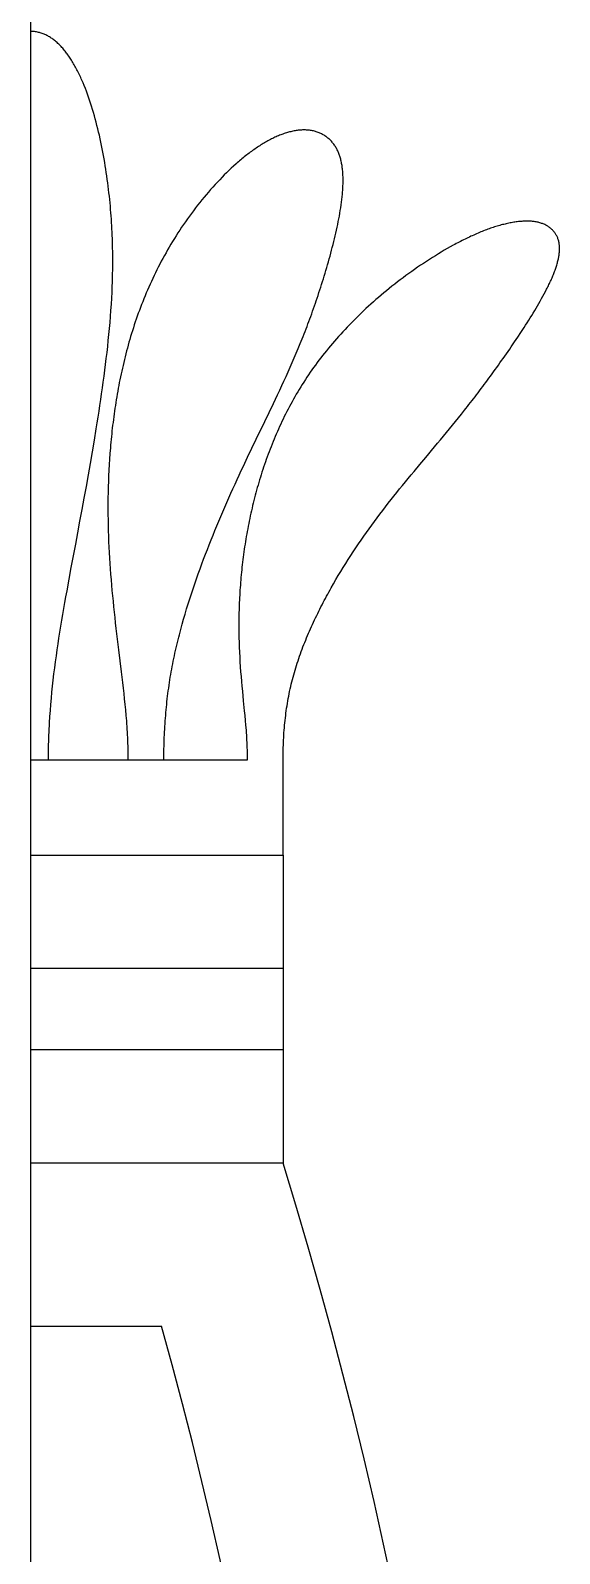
# Model space of a CAD drawing. Extents: x -111 to 2985, y -118 to 122.
# Drawn here: x -76.99 to -74.11, y 69.07 to 77.35 of the extents above; entities that cross this region are included whole.
import ezdxf

# ---------------------------------------------------------------- set-up
doc = ezdxf.new("R2010")
doc.units = 0
doc.layers.add('LAYER_03', color=5, linetype='CONTINUOUS')

msp = doc.modelspace()

# ---------------------------------------------------------------- linework, layer by layer
at = {"layer": 'LAYER_03'}
for points in [[(-76.9874, 81.4989), (-76.9874, 44.7748)], [(-76.8898, 73.3856), (-76.8898, 73.4026), (-76.8896, 73.4197), (-76.8894, 73.4367), (-76.8891, 73.4536), (-76.8887, 73.4706), (-76.8882, 73.4875), (-76.8877, 73.5044), (-76.887, 73.5213), (-76.8863, 73.5381), (-76.8855, 73.5549), (-76.8847, 73.5717), (-76.8837, 73.5885), (-76.8816, 73.622), (-76.8792, 73.6553), (-76.8765, 73.6886), (-76.8736, 73.7218), (-76.8704, 73.7549), (-76.867, 73.7879), (-76.8633, 73.8208), (-76.8594, 73.8537), (-76.8553, 73.8864), (-76.8511, 73.9191), (-76.8466, 73.9517), (-76.842, 73.9842), (-76.8372, 74.0167), (-76.8322, 74.049), (-76.8271, 74.0813), (-76.8219, 74.1136), (-76.8166, 74.1457), (-76.8111, 74.1779), (-76.8056, 74.2099), (-76.8, 74.2419), (-76.7943, 74.2738), (-76.7885, 74.3057), (-76.7769, 74.3693), (-76.7651, 74.4326), (-76.7533, 74.4958), (-76.7415, 74.5589), (-76.7297, 74.6218), (-76.718, 74.6846), (-76.7063, 74.7474), (-76.6948, 74.8101), (-76.6834, 74.8727), (-76.6722, 74.9354), (-76.6612, 74.9981), (-76.6503, 75.0609), (-76.6398, 75.1238), (-76.6295, 75.1868), (-76.6244, 75.2183), (-76.6194, 75.2499), (-76.6146, 75.2816), (-76.6098, 75.3132), (-76.6051, 75.345), (-76.6004, 75.3768), (-76.5959, 75.4086), (-76.5915, 75.4405), (-76.5872, 75.4725), (-76.583, 75.5045), (-76.5789, 75.5366), (-76.5749, 75.5688), (-76.5711, 75.6011), (-76.5675, 75.6335), (-76.564, 75.6659), (-76.5607, 75.6985), (-76.5576, 75.7311), (-76.5548, 75.7639), (-76.5521, 75.7968), (-76.5497, 75.8298), (-76.5475, 75.863), (-76.5455, 75.8963), (-76.5438, 75.9297), (-76.5431, 75.9464), (-76.5424, 75.9632), (-76.5418, 75.9801), (-76.5413, 75.997), (-76.5409, 76.0139), (-76.5405, 76.0308), (-76.5402, 76.0478), (-76.54, 76.0648), (-76.5399, 76.0819), (-76.5398, 76.099), (-76.5398, 76.1162), (-76.54, 76.1334), (-76.5402, 76.1506), (-76.5405, 76.1679), (-76.5408, 76.1852), (-76.5413, 76.2026), (-76.5419, 76.22), (-76.5425, 76.2375), (-76.5433, 76.255), (-76.5441, 76.2726), (-76.5451, 76.2902), (-76.5461, 76.3079), (-76.5473, 76.3256), (-76.5485, 76.3434), (-76.5499, 76.3612), (-76.5514, 76.3791), (-76.5529, 76.397), (-76.5546, 76.415), (-76.5564, 76.433), (-76.5583, 76.4511), (-76.5603, 76.4692), (-76.5624, 76.4874), (-76.5646, 76.5057), (-76.567, 76.524), (-76.5695, 76.5424), (-76.5721, 76.5608), (-76.5748, 76.5792), (-76.5776, 76.5977), (-76.5805, 76.6162), (-76.5836, 76.6347), (-76.5868, 76.6532), (-76.5901, 76.6717), (-76.5936, 76.6901), (-76.5971, 76.7085), (-76.6008, 76.7269), (-76.6046, 76.7452), (-76.6086, 76.7634), (-76.6126, 76.7816), (-76.6168, 76.7996), (-76.6211, 76.8176), (-76.6256, 76.8354), (-76.6301, 76.8531), (-76.6348, 76.8707), (-76.6396, 76.8881), (-76.6446, 76.9054), (-76.6497, 76.9225), (-76.6549, 76.9394), (-76.6602, 76.9561), (-76.6657, 76.9727), (-76.6713, 76.989), (-76.677, 77.0051), (-76.6829, 77.021), (-76.6889, 77.0366), (-76.6951, 77.052), (-76.7013, 77.0671), (-76.7077, 77.0819), (-76.711, 77.0892), (-76.7143, 77.0965), (-76.7176, 77.1036), (-76.721, 77.1107), (-76.7244, 77.1177), (-76.7278, 77.1246), (-76.7312, 77.1315), (-76.7347, 77.1383), (-76.7383, 77.1449), (-76.7418, 77.1515), (-76.7454, 77.1581), (-76.7491, 77.1645), (-76.7527, 77.1708), (-76.7564, 77.1771), (-76.7602, 77.1833), (-76.7639, 77.1893), (-76.7678, 77.1953), (-76.7716, 77.2012), (-76.7755, 77.207), (-76.7794, 77.2127), (-76.7833, 77.2183), (-76.7873, 77.2238), (-76.7913, 77.2291), (-76.7954, 77.2344), (-76.7995, 77.2396), (-76.8036, 77.2447), (-76.8078, 77.2497), (-76.812, 77.2545), (-76.8162, 77.2593), (-76.8205, 77.2639), (-76.8248, 77.2685), (-76.8291, 77.2729), (-76.8335, 77.2772), (-76.8379, 77.2814), (-76.8423, 77.2854), (-76.8468, 77.2894), (-76.8513, 77.2932), (-76.8559, 77.2969), (-76.8605, 77.3005), (-76.8651, 77.304), (-76.8698, 77.3073), (-76.8745, 77.3105), (-76.8792, 77.3136), (-76.884, 77.3166), (-76.8888, 77.3194), (-76.8937, 77.3221), (-76.8986, 77.3246), (-76.9035, 77.3271), (-76.9085, 77.3293), (-76.9135, 77.3315), (-76.9185, 77.3335), (-76.9236, 77.3354), (-76.9287, 77.3371), (-76.9338, 77.3387), (-76.939, 77.3401), (-76.9442, 77.3414), (-76.9495, 77.3426), (-76.9548, 77.3436), (-76.9601, 77.3444), (-76.9655, 77.3451), (-76.9709, 77.3456), (-76.9764, 77.346), (-76.9819, 77.3463), (-76.9874, 77.3463)], [(-76.2625, 73.3856), (-76.2624, 73.4009), (-76.2622, 73.4162), (-76.2619, 73.4315), (-76.2616, 73.4468), (-76.2612, 73.462), (-76.2607, 73.4773), (-76.2602, 73.4925), (-76.2596, 73.5077), (-76.2589, 73.5228), (-76.2582, 73.538), (-76.2573, 73.5531), (-76.2564, 73.5682), (-76.2555, 73.5833), (-76.2544, 73.5984), (-76.2533, 73.6134), (-76.2521, 73.6285), (-76.2508, 73.6435), (-76.2495, 73.6585), (-76.248, 73.6734), (-76.2465, 73.6883), (-76.2449, 73.7032), (-76.2432, 73.7181), (-76.2415, 73.733), (-76.2396, 73.7478), (-76.2377, 73.7626), (-76.2357, 73.7774), (-76.2336, 73.7922), (-76.2314, 73.8069), (-76.2292, 73.8216), (-76.2268, 73.8363), (-76.2244, 73.8509), (-76.2218, 73.8656), (-76.2192, 73.8801), (-76.2165, 73.8947), (-76.2137, 73.9092), (-76.2108, 73.9238), (-76.2079, 73.9382), (-76.2048, 73.9527), (-76.2017, 73.9671), (-76.1985, 73.9815), (-76.1952, 73.9959), (-76.1919, 74.0102), (-76.1885, 74.0245), (-76.185, 74.0388), (-76.1814, 74.053), (-76.1778, 74.0672), (-76.1741, 74.0814), (-76.1703, 74.0955), (-76.1665, 74.1096), (-76.1626, 74.1237), (-76.1547, 74.1518), (-76.1465, 74.1797), (-76.1382, 74.2075), (-76.1296, 74.2352), (-76.1208, 74.2627), (-76.1119, 74.2901), (-76.1029, 74.3174), (-76.0936, 74.3445), (-76.0843, 74.3714), (-76.0748, 74.3983), (-76.0652, 74.425), (-76.0554, 74.4516), (-76.0456, 74.478), (-76.0356, 74.5043), (-76.0255, 74.5305), (-76.0153, 74.5566), (-76.005, 74.5825), (-75.9946, 74.6084), (-75.9841, 74.6341), (-75.9735, 74.6597), (-75.9629, 74.6852), (-75.9521, 74.7106), (-75.9413, 74.7359), (-75.9304, 74.761), (-75.9194, 74.7861), (-75.9084, 74.8111), (-75.8972, 74.836), (-75.8861, 74.8608), (-75.8748, 74.8856), (-75.8636, 74.9102), (-75.8522, 74.9348), (-75.8408, 74.9594), (-75.8294, 74.9838), (-75.8064, 75.0326), (-75.7832, 75.0812), (-75.76, 75.1296), (-75.7132, 75.2262), (-75.6898, 75.2745), (-75.6665, 75.3231), (-75.6549, 75.3474), (-75.6433, 75.3719), (-75.6318, 75.3964), (-75.6203, 75.421), (-75.6089, 75.4457), (-75.5975, 75.4706), (-75.5862, 75.4956), (-75.575, 75.5208), (-75.5639, 75.5461), (-75.5529, 75.5716), (-75.542, 75.5973), (-75.5312, 75.6232), (-75.5205, 75.6493), (-75.5098, 75.6757), (-75.5045, 75.6889), (-75.4993, 75.7023), (-75.494, 75.7157), (-75.4888, 75.7292), (-75.4836, 75.7427), (-75.4785, 75.7564), (-75.4733, 75.7701), (-75.4682, 75.7839), (-75.4631, 75.7977), (-75.458, 75.8117), (-75.453, 75.8257), (-75.448, 75.8398), (-75.443, 75.8541), (-75.438, 75.8684), (-75.4331, 75.8828), (-75.4282, 75.8972), (-75.4233, 75.9118), (-75.4184, 75.9265), (-75.4136, 75.9413), (-75.4087, 75.9562), (-75.404, 75.9712), (-75.3992, 75.9863), (-75.3945, 76.0015), (-75.3898, 76.0167), (-75.3851, 76.0321), (-75.3805, 76.0475), (-75.376, 76.0629), (-75.3715, 76.0785), (-75.367, 76.094), (-75.3627, 76.1096), (-75.3584, 76.1253), (-75.3541, 76.1409), (-75.3499, 76.1566), (-75.3459, 76.1723), (-75.3419, 76.1879), (-75.3379, 76.2036), (-75.3341, 76.2193), (-75.3304, 76.2349), (-75.3268, 76.2505), (-75.3232, 76.266), (-75.3199, 76.2816), (-75.3166, 76.297), (-75.3135, 76.3124), (-75.3105, 76.3277), (-75.3076, 76.3429), (-75.3049, 76.3581), (-75.3024, 76.3731), (-75.3001, 76.3881), (-75.2979, 76.4029), (-75.2959, 76.4176), (-75.2941, 76.4322), (-75.2925, 76.4466), (-75.2911, 76.4609), (-75.2899, 76.475), (-75.2894, 76.482), (-75.2889, 76.489), (-75.2885, 76.4959), (-75.2882, 76.5028), (-75.2879, 76.5096), (-75.2877, 76.5164), (-75.2876, 76.5231), (-75.2875, 76.5298), (-75.2874, 76.5364), (-75.2875, 76.543), (-75.2876, 76.5495), (-75.2877, 76.556), (-75.288, 76.5624), (-75.2883, 76.5688), (-75.2887, 76.5751), (-75.2891, 76.5813), (-75.2896, 76.5875), (-75.2902, 76.5937), (-75.2909, 76.5997), (-75.2916, 76.6057), (-75.2924, 76.6117), (-75.2933, 76.6176), (-75.2943, 76.6234), (-75.2953, 76.6292), (-75.2964, 76.6348), (-75.2977, 76.6405), (-75.2989, 76.646), (-75.3003, 76.6515), (-75.3018, 76.6569), (-75.3033, 76.6622), (-75.3049, 76.6675), (-75.3067, 76.6727), (-75.3085, 76.6778), (-75.3104, 76.6828), (-75.3124, 76.6878), (-75.3144, 76.6927), (-75.3166, 76.6975), (-75.3189, 76.7022), (-75.3213, 76.7069), (-75.3238, 76.7115), (-75.3264, 76.716), (-75.329, 76.7204), (-75.3318, 76.7247), (-75.3347, 76.729), (-75.3377, 76.7332), (-75.3409, 76.7373), (-75.3441, 76.7413), (-75.3474, 76.7452), (-75.3508, 76.749), (-75.3544, 76.7527), (-75.358, 76.7563), (-75.3617, 76.7599), (-75.3656, 76.7633), (-75.3695, 76.7666), (-75.3735, 76.7698), (-75.3776, 76.773), (-75.3818, 76.7759), (-75.3861, 76.7788), (-75.3904, 76.7816), (-75.3949, 76.7842), (-75.3994, 76.7868), (-75.404, 76.7892), (-75.4087, 76.7914), (-75.4135, 76.7936), (-75.4183, 76.7956), (-75.4232, 76.7975), (-75.4282, 76.7993), (-75.4332, 76.801), (-75.4383, 76.8025), (-75.4435, 76.8039), (-75.4486, 76.8052), (-75.4539, 76.8063), (-75.4592, 76.8073), (-75.4645, 76.8082), (-75.4699, 76.809), (-75.4753, 76.8096), (-75.4807, 76.8101), (-75.4862, 76.8105), (-75.4917, 76.8107), (-75.4972, 76.8109), (-75.5028, 76.8109), (-75.5084, 76.8107), (-75.514, 76.8105), (-75.5196, 76.8101), (-75.5253, 76.8096), (-75.5311, 76.809), (-75.5368, 76.8083), (-75.5426, 76.8074), (-75.5484, 76.8065), (-75.5542, 76.8054), (-75.5601, 76.8042), (-75.566, 76.8029), (-75.572, 76.8015), (-75.5779, 76.8), (-75.5839, 76.7984), (-75.5899, 76.7967), (-75.596, 76.7949), (-75.602, 76.7929), (-75.6081, 76.7909), (-75.6143, 76.7888), (-75.6204, 76.7865), (-75.6266, 76.7842), (-75.6328, 76.7817), (-75.639, 76.7792), (-75.6452, 76.7765), (-75.6515, 76.7738), (-75.6577, 76.7709), (-75.664, 76.768), (-75.6703, 76.7649), (-75.6766, 76.7618), (-75.683, 76.7586), (-75.6893, 76.7552), (-75.6957, 76.7518), (-75.7021, 76.7483), (-75.7085, 76.7447), (-75.7148, 76.7409), (-75.7213, 76.7372), (-75.7277, 76.7333), (-75.7341, 76.7293), (-75.7405, 76.7252), (-75.747, 76.721), (-75.7534, 76.7168), (-75.7599, 76.7125), (-75.7663, 76.708), (-75.7728, 76.7035), (-75.7792, 76.6989), (-75.7857, 76.6942), (-75.7922, 76.6895), (-75.7986, 76.6846), (-75.8051, 76.6797), (-75.8116, 76.6747), (-75.818, 76.6696), (-75.8245, 76.6645), (-75.8309, 76.6592), (-75.8374, 76.6539), (-75.8438, 76.6485), (-75.8503, 76.6431), (-75.8567, 76.6375), (-75.8631, 76.6319), (-75.8696, 76.6263), (-75.8824, 76.6147), (-75.8952, 76.603), (-75.9079, 76.5909), (-75.9206, 76.5786), (-75.9332, 76.5661), (-75.9458, 76.5534), (-75.9583, 76.5404), (-75.9707, 76.5273), (-75.9831, 76.5139), (-75.9953, 76.5004), (-76.0075, 76.4867), (-76.0196, 76.4728), (-76.0316, 76.4587), (-76.0434, 76.4446), (-76.0552, 76.4302), (-76.0668, 76.4158), (-76.0783, 76.4012), (-76.0897, 76.3866), (-76.1009, 76.3718), (-76.112, 76.3569), (-76.123, 76.342), (-76.1338, 76.327), (-76.1444, 76.3119), (-76.1549, 76.2968), (-76.1652, 76.2816), (-76.1753, 76.2664), (-76.1853, 76.2512), (-76.1951, 76.2359), (-76.2047, 76.2206), (-76.2141, 76.2053), (-76.2234, 76.1899), (-76.2326, 76.1744), (-76.2415, 76.159), (-76.2503, 76.1435), (-76.259, 76.128), (-76.2675, 76.1125), (-76.2758, 76.0969), (-76.284, 76.0814), (-76.2921, 76.0657), (-76.2999, 76.0501), (-76.3077, 76.0345), (-76.3153, 76.0188), (-76.3227, 76.0031), (-76.33, 75.9875), (-76.3371, 75.9718), (-76.3441, 75.956), (-76.351, 75.9403), (-76.3577, 75.9246), (-76.3643, 75.9088), (-76.3707, 75.8931), (-76.377, 75.8773), (-76.3832, 75.8616), (-76.3892, 75.8458), (-76.3951, 75.83), (-76.4009, 75.8143), (-76.4066, 75.7985), (-76.4121, 75.7827), (-76.4174, 75.767), (-76.4227, 75.7512), (-76.4278, 75.7355), (-76.4329, 75.7197), (-76.4378, 75.704), (-76.4425, 75.6883), (-76.4472, 75.6725), (-76.4517, 75.6568), (-76.4561, 75.6411), (-76.4605, 75.6254), (-76.4647, 75.6097), (-76.4688, 75.594), (-76.4728, 75.5783), (-76.4766, 75.5627), (-76.4804, 75.547), (-76.4841, 75.5313), (-76.4877, 75.5157), (-76.4911, 75.5001), (-76.4945, 75.4844), (-76.4978, 75.4688), (-76.501, 75.4532), (-76.5041, 75.4376), (-76.5071, 75.4221), (-76.51, 75.4065), (-76.5128, 75.3909), (-76.5155, 75.3754), (-76.5182, 75.3599), (-76.5208, 75.3444), (-76.5233, 75.3289), (-76.5257, 75.3134), (-76.528, 75.2979), (-76.5303, 75.2825), (-76.5324, 75.267), (-76.5345, 75.2516), (-76.5366, 75.2362), (-76.5385, 75.2208), (-76.5404, 75.2054), (-76.5422, 75.1901), (-76.544, 75.1747), (-76.5456, 75.1594), (-76.5472, 75.1441), (-76.5487, 75.1288), (-76.5502, 75.1135), (-76.5516, 75.0982), (-76.5529, 75.083), (-76.5553, 75.0525), (-76.5575, 75.0221), (-76.5594, 74.9918), (-76.5611, 74.9615), (-76.5625, 74.9313), (-76.5637, 74.9011), (-76.5646, 74.871), (-76.5654, 74.8409), (-76.5658, 74.8109), (-76.5661, 74.781), (-76.5662, 74.7511), (-76.566, 74.7212), (-76.5656, 74.6914), (-76.565, 74.6617), (-76.5643, 74.632), (-76.5633, 74.6023), (-76.5622, 74.5727), (-76.5608, 74.5431), (-76.5593, 74.5135), (-76.5576, 74.484), (-76.5558, 74.4545), (-76.5538, 74.425), (-76.5516, 74.3956), (-76.5493, 74.3662), (-76.5468, 74.3368), (-76.5442, 74.3074), (-76.5414, 74.278), (-76.5385, 74.2486), (-76.5355, 74.2192), (-76.5324, 74.1899), (-76.5292, 74.1605), (-76.526, 74.1311), (-76.5226, 74.1018), (-76.5157, 74.043), (-76.5086, 73.9841), (-76.5015, 73.9252), (-76.4943, 73.8662), (-76.4872, 73.807), (-76.4837, 73.7774), (-76.4804, 73.7477), (-76.4771, 73.7179), (-76.4741, 73.6881), (-76.4712, 73.6583), (-76.4685, 73.6283), (-76.466, 73.5983), (-76.4649, 73.5833), (-76.4638, 73.5682), (-76.4628, 73.5531), (-76.4619, 73.538), (-76.4611, 73.5229), (-76.4603, 73.5077), (-76.4596, 73.4925), (-76.4591, 73.4773), (-76.4586, 73.4621), (-76.4582, 73.4469), (-76.4579, 73.4316), (-76.4577, 73.4163), (-76.4576, 73.4009), (-76.4576, 73.3856)], [(-76.9874, 72.8689), (-75.6138, 72.8689), (-75.6138, 73.3856), (-75.6138, 73.3992), (-75.6137, 73.4128), (-75.6134, 73.4264), (-75.6131, 73.44), (-75.6128, 73.4536), (-75.6123, 73.4671), (-75.6117, 73.4806), (-75.6111, 73.4941), (-75.6104, 73.5076), (-75.6096, 73.5211), (-75.6087, 73.5345), (-75.6077, 73.5479), (-75.6066, 73.5613), (-75.6054, 73.5747), (-75.6041, 73.588), (-75.6027, 73.6013), (-75.6012, 73.6146), (-75.5996, 73.6279), (-75.598, 73.6411), (-75.5962, 73.6543), (-75.5943, 73.6675), (-75.5923, 73.6807), (-75.5902, 73.6938), (-75.5879, 73.7069), (-75.5856, 73.72), (-75.5831, 73.7331), (-75.5806, 73.7461), (-75.5779, 73.7592), (-75.5751, 73.7721), (-75.5722, 73.7851), (-75.5692, 73.798), (-75.566, 73.8109), (-75.5628, 73.8238), (-75.5594, 73.8367), (-75.5559, 73.8495), (-75.5522, 73.8623), (-75.5485, 73.875), (-75.5446, 73.8878), (-75.5407, 73.9005), (-75.5366, 73.9131), (-75.5325, 73.9258), (-75.5282, 73.9384), (-75.5238, 73.9509), (-75.5194, 73.9635), (-75.5148, 73.976), (-75.5101, 73.9884), (-75.5054, 74.0009), (-75.5006, 74.0133), (-75.4957, 74.0256), (-75.4907, 74.038), (-75.4856, 74.0503), (-75.4805, 74.0625), (-75.4752, 74.0747), (-75.4699, 74.0869), (-75.4646, 74.099), (-75.4591, 74.1111), (-75.4536, 74.1232), (-75.4481, 74.1352), (-75.4425, 74.1472), (-75.4368, 74.1591), (-75.431, 74.171), (-75.4253, 74.1828), (-75.4194, 74.1947), (-75.4135, 74.2064), (-75.4076, 74.2181), (-75.4016, 74.2298), (-75.3956, 74.2414), (-75.3895, 74.253), (-75.3834, 74.2646), (-75.3772, 74.2761), (-75.371, 74.2875), (-75.3648, 74.2989), (-75.3585, 74.3103), (-75.3521, 74.3216), (-75.3394, 74.3441), (-75.3264, 74.3665), (-75.3133, 74.3887), (-75.3001, 74.4107), (-75.2867, 74.4326), (-75.2732, 74.4543), (-75.2596, 74.4759), (-75.2458, 74.4973), (-75.2319, 74.5185), (-75.2179, 74.5396), (-75.2037, 74.5605), (-75.1895, 74.5813), (-75.1751, 74.602), (-75.1607, 74.6225), (-75.1461, 74.6428), (-75.1315, 74.6631), (-75.1167, 74.6832), (-75.1019, 74.7032), (-75.087, 74.7231), (-75.0719, 74.7428), (-75.0568, 74.7625), (-75.0417, 74.7821), (-75.0264, 74.8016), (-75.011, 74.821), (-74.9956, 74.8403), (-74.9801, 74.8596), (-74.9646, 74.8787), (-74.9489, 74.8979), (-74.9332, 74.9169), (-74.9175, 74.9359), (-74.9017, 74.9549), (-74.8699, 74.9929), (-74.838, 75.031), (-74.8219, 75.05), (-74.8058, 75.0692), (-74.7897, 75.0884), (-74.7736, 75.1076), (-74.7574, 75.127), (-74.7413, 75.1464), (-74.7251, 75.166), (-74.7089, 75.1857), (-74.6926, 75.2056), (-74.6764, 75.2256), (-74.6601, 75.2458), (-74.6438, 75.2662), (-74.6275, 75.2868), (-74.6193, 75.2972), (-74.6111, 75.3076), (-74.6029, 75.3182), (-74.5947, 75.3287), (-74.5864, 75.3394), (-74.5781, 75.3501), (-74.5699, 75.3609), (-74.5616, 75.3717), (-74.5532, 75.3826), (-74.5449, 75.3936), (-74.5365, 75.4047), (-74.5282, 75.4159), (-74.5198, 75.4271), (-74.5113, 75.4385), (-74.5029, 75.4499), (-74.4944, 75.4614), (-74.4859, 75.473), (-74.4773, 75.4847), (-74.4688, 75.4965), (-74.4602, 75.5084), (-74.4515, 75.5204), (-74.4429, 75.5325), (-74.4342, 75.5447), (-74.4255, 75.557), (-74.4167, 75.5694), (-74.408, 75.5819), (-74.3992, 75.5945), (-74.3904, 75.6071), (-74.3816, 75.6198), (-74.3729, 75.6326), (-74.3553, 75.6584), (-74.3379, 75.6843), (-74.3206, 75.7105), (-74.3035, 75.7367), (-74.295, 75.7499), (-74.2865, 75.763), (-74.2782, 75.7762), (-74.2699, 75.7893), (-74.2617, 75.8025), (-74.2536, 75.8156), (-74.2456, 75.8288), (-74.2378, 75.8419), (-74.2301, 75.8549), (-74.2225, 75.8679), (-74.2151, 75.8809), (-74.2078, 75.8938), (-74.2007, 75.9067), (-74.1938, 75.9195), (-74.1871, 75.9322), (-74.1806, 75.9448), (-74.1774, 75.9511), (-74.1743, 75.9574), (-74.1712, 75.9636), (-74.1682, 75.9699), (-74.1652, 75.976), (-74.1623, 75.9822), (-74.1595, 75.9884), (-74.1567, 75.9945), (-74.154, 76.0005), (-74.1514, 76.0066), (-74.1488, 76.0126), (-74.1463, 76.0186), (-74.1439, 76.0246), (-74.1415, 76.0305), (-74.1392, 76.0364), (-74.137, 76.0423), (-74.1349, 76.0481), (-74.1328, 76.0539), (-74.1309, 76.0596), (-74.129, 76.0653), (-74.1271, 76.071), (-74.1254, 76.0766), (-74.1238, 76.0822), (-74.1222, 76.0878), (-74.1208, 76.0933), (-74.1194, 76.0988), (-74.1181, 76.1042), (-74.1169, 76.1096), (-74.1158, 76.1149), (-74.1148, 76.1202), (-74.1139, 76.1254), (-74.1131, 76.1306), (-74.1124, 76.1357), (-74.1118, 76.1408), (-74.1113, 76.1459), (-74.1109, 76.1509), (-74.1106, 76.1558), (-74.1104, 76.1607), (-74.1104, 76.1655), (-74.1104, 76.1703), (-74.1106, 76.1751), (-74.1109, 76.1797), (-74.1113, 76.1844), (-74.1118, 76.1889), (-74.1124, 76.1935), (-74.1132, 76.1979), (-74.1141, 76.2024), (-74.1151, 76.2067), (-74.1163, 76.211), (-74.1176, 76.2153), (-74.119, 76.2195), (-74.1206, 76.2236), (-74.1222, 76.2277), (-74.1241, 76.2317), (-74.126, 76.2356), (-74.1281, 76.2394), (-74.1302, 76.2432), (-74.1326, 76.2469), (-74.135, 76.2506), (-74.1376, 76.2541), (-74.1402, 76.2576), (-74.1431, 76.2609), (-74.146, 76.2642), (-74.149, 76.2674), (-74.1522, 76.2705), (-74.1555, 76.2735), (-74.1589, 76.2764), (-74.1624, 76.2792), (-74.1661, 76.2819), (-74.1698, 76.2845), (-74.1737, 76.287), (-74.1776, 76.2894), (-74.1817, 76.2917), (-74.1858, 76.2939), (-74.19, 76.296), (-74.1944, 76.2979), (-74.1988, 76.2998), (-74.2033, 76.3016), (-74.2079, 76.3032), (-74.2126, 76.3048), (-74.2173, 76.3062), (-74.2222, 76.3075), (-74.2271, 76.3087), (-74.2321, 76.3098), (-74.2371, 76.3108), (-74.2423, 76.3117), (-74.2475, 76.3125), (-74.2528, 76.3131), (-74.2581, 76.3137), (-74.2636, 76.3142), (-74.2691, 76.3146), (-74.2747, 76.3148), (-74.2803, 76.315), (-74.286, 76.3151), (-74.2918, 76.3151), (-74.2977, 76.315), (-74.3036, 76.3148), (-74.3096, 76.3145), (-74.3156, 76.3141), (-74.3218, 76.3137), (-74.3279, 76.3131), (-74.3342, 76.3125), (-74.3405, 76.3117), (-74.3469, 76.3109), (-74.3533, 76.31), (-74.3598, 76.309), (-74.3663, 76.3079), (-74.3729, 76.3067), (-74.3796, 76.3054), (-74.3863, 76.3041), (-74.3931, 76.3027), (-74.3999, 76.3011), (-74.4068, 76.2995), (-74.4137, 76.2978), (-74.4207, 76.296), (-74.4277, 76.2942), (-74.4348, 76.2922), (-74.4419, 76.2902), (-74.4491, 76.2881), (-74.4563, 76.2859), (-74.4635, 76.2836), (-74.4708, 76.2812), (-74.4782, 76.2788), (-74.4856, 76.2763), (-74.493, 76.2736), (-74.5004, 76.271), (-74.5079, 76.2682), (-74.5155, 76.2653), (-74.523, 76.2624), (-74.5307, 76.2594), (-74.5383, 76.2563), (-74.546, 76.2531), (-74.5537, 76.2499), (-74.5614, 76.2466), (-74.5692, 76.2432), (-74.577, 76.2397), (-74.5848, 76.2362), (-74.5926, 76.2326), (-74.6005, 76.2289), (-74.6084, 76.2251), (-74.6163, 76.2213), (-74.6243, 76.2174), (-74.6322, 76.2135), (-74.6402, 76.2095), (-74.6482, 76.2054), (-74.6562, 76.2013), (-74.6642, 76.1971), (-74.6723, 76.1928), (-74.6803, 76.1885), (-74.6884, 76.1841), (-74.7046, 76.1752), (-74.7207, 76.166), (-74.737, 76.1567), (-74.7532, 76.1471), (-74.7694, 76.1373), (-74.7856, 76.1274), (-74.8018, 76.1172), (-74.818, 76.1069), (-74.8342, 76.0964), (-74.8503, 76.0858), (-74.8663, 76.075), (-74.8823, 76.0641), (-74.8982, 76.0531), (-74.9141, 76.0419), (-74.9298, 76.0306), (-74.9455, 76.0192), (-74.961, 76.0077), (-74.9764, 75.9961), (-74.9917, 75.9845), (-75.0068, 75.9727), (-75.0218, 75.9609), (-75.0367, 75.949), (-75.0514, 75.9371), (-75.0659, 75.9251), (-75.0803, 75.9131), (-75.0945, 75.901), (-75.1085, 75.8889), (-75.1224, 75.8767), (-75.1362, 75.8645), (-75.1498, 75.8522), (-75.1632, 75.8398), (-75.1765, 75.8275), (-75.1896, 75.815), (-75.2025, 75.8026), (-75.2153, 75.79), (-75.228, 75.7775), (-75.2404, 75.7649), (-75.2528, 75.7523), (-75.2649, 75.7396), (-75.2769, 75.7269), (-75.2888, 75.7142), (-75.3004, 75.7014), (-75.312, 75.6886), (-75.3233, 75.6757), (-75.3346, 75.6629), (-75.3456, 75.65), (-75.3565, 75.6371), (-75.3672, 75.6241), (-75.3778, 75.6111), (-75.3882, 75.5981), (-75.3985, 75.5851), (-75.4086, 75.5721), (-75.4185, 75.559), (-75.4283, 75.5459), (-75.4379, 75.5328), (-75.4474, 75.5197), (-75.4567, 75.5065), (-75.4658, 75.4934), (-75.4749, 75.4802), (-75.4837, 75.467), (-75.4924, 75.4538), (-75.501, 75.4405), (-75.5094, 75.4273), (-75.5177, 75.414), (-75.5259, 75.4007), (-75.5339, 75.3874), (-75.5418, 75.374), (-75.5495, 75.3607), (-75.5571, 75.3473), (-75.5646, 75.3339), (-75.5719, 75.3205), (-75.5792, 75.307), (-75.5863, 75.2936), (-75.5933, 75.2801), (-75.6001, 75.2666), (-75.6069, 75.2531), (-75.6135, 75.2395), (-75.62, 75.226), (-75.6264, 75.2124), (-75.6327, 75.1988), (-75.6389, 75.1851), (-75.6449, 75.1715), (-75.6509, 75.1578), (-75.6568, 75.1441), (-75.6625, 75.1304), (-75.6682, 75.1167), (-75.6737, 75.103), (-75.6792, 75.0892), (-75.6846, 75.0754), (-75.6898, 75.0616), (-75.695, 75.0478), (-75.7001, 75.034), (-75.7051, 75.0201), (-75.71, 75.0063), (-75.7147, 74.9924), (-75.7194, 74.9785), (-75.7241, 74.9646), (-75.7286, 74.9507), (-75.733, 74.9367), (-75.7373, 74.9228), (-75.7416, 74.9089), (-75.7457, 74.8949), (-75.7498, 74.8809), (-75.7538, 74.867), (-75.7577, 74.853), (-75.7615, 74.839), (-75.7652, 74.825), (-75.7688, 74.811), (-75.7724, 74.797), (-75.7759, 74.783), (-75.7792, 74.769), (-75.7825, 74.755), (-75.7858, 74.741), (-75.7889, 74.727), (-75.792, 74.713), (-75.795, 74.699), (-75.7979, 74.685), (-75.8007, 74.671), (-75.8034, 74.657), (-75.8061, 74.643), (-75.8087, 74.629), (-75.8112, 74.615), (-75.8137, 74.6011), (-75.816, 74.5871), (-75.8183, 74.5731), (-75.8205, 74.5592), (-75.8227, 74.5452), (-75.8247, 74.5313), (-75.8267, 74.5173), (-75.8286, 74.5034), (-75.8305, 74.4895), (-75.8323, 74.4756), (-75.834, 74.4617), (-75.8356, 74.4478), (-75.8371, 74.434), (-75.8386, 74.4201), (-75.84, 74.4063), (-75.8414, 74.3925), (-75.8427, 74.3786), (-75.8439, 74.3648), (-75.845, 74.3511), (-75.8461, 74.3373), (-75.8471, 74.3235), (-75.848, 74.3098), (-75.8489, 74.2961), (-75.8497, 74.2824), (-75.8504, 74.2687), (-75.8511, 74.2551), (-75.8517, 74.2414), (-75.8522, 74.2278), (-75.8527, 74.2142), (-75.8531, 74.2006), (-75.8534, 74.187), (-75.8537, 74.1735), (-75.8539, 74.16), (-75.8541, 74.1465), (-75.8542, 74.133), (-75.8542, 74.1195), (-75.8542, 74.106), (-75.8541, 74.0926), (-75.854, 74.0792), (-75.8535, 74.0523), (-75.8529, 74.0256), (-75.852, 73.9989), (-75.8509, 73.9722), (-75.8496, 73.9456), (-75.8481, 73.919), (-75.8464, 73.8925), (-75.8445, 73.8659), (-75.8424, 73.8395), (-75.8402, 73.813), (-75.8378, 73.7866), (-75.8352, 73.7601), (-75.8299, 73.7073), (-75.8246, 73.6543), (-75.822, 73.6278), (-75.8195, 73.6012), (-75.8172, 73.5746), (-75.8151, 73.5479), (-75.8142, 73.5345), (-75.8133, 73.5211), (-75.8124, 73.5077), (-75.8117, 73.4942), (-75.811, 73.4807), (-75.8104, 73.4672), (-75.8099, 73.4537), (-75.8095, 73.4401), (-75.8092, 73.4265), (-75.809, 73.4129), (-75.809, 73.3993), (-75.809, 73.3856), (-76.9874, 73.3856)], [(-75.6138, 72.8689), (-75.6138, 71.195)], [(-75.6138, 72.2534), (-76.9874, 72.2534)], [(-75.6138, 71.8106), (-76.9874, 71.8106)], [(-76.9874, 70.3093), (-76.2757, 70.3093)]]:
    msp.add_lwpolyline(points, dxfattribs=at)
for points in [[(-75.6138, 56.2527, 0.151359), (-75.6138, 71.195), (-76.9874, 71.195)], [(-76.4354, 56.5942, 0.143669), (-76.2757, 70.3093)]]:
    msp.add_lwpolyline(points, format="xyb", dxfattribs=at)

doc.saveas('drawing.dxf')
